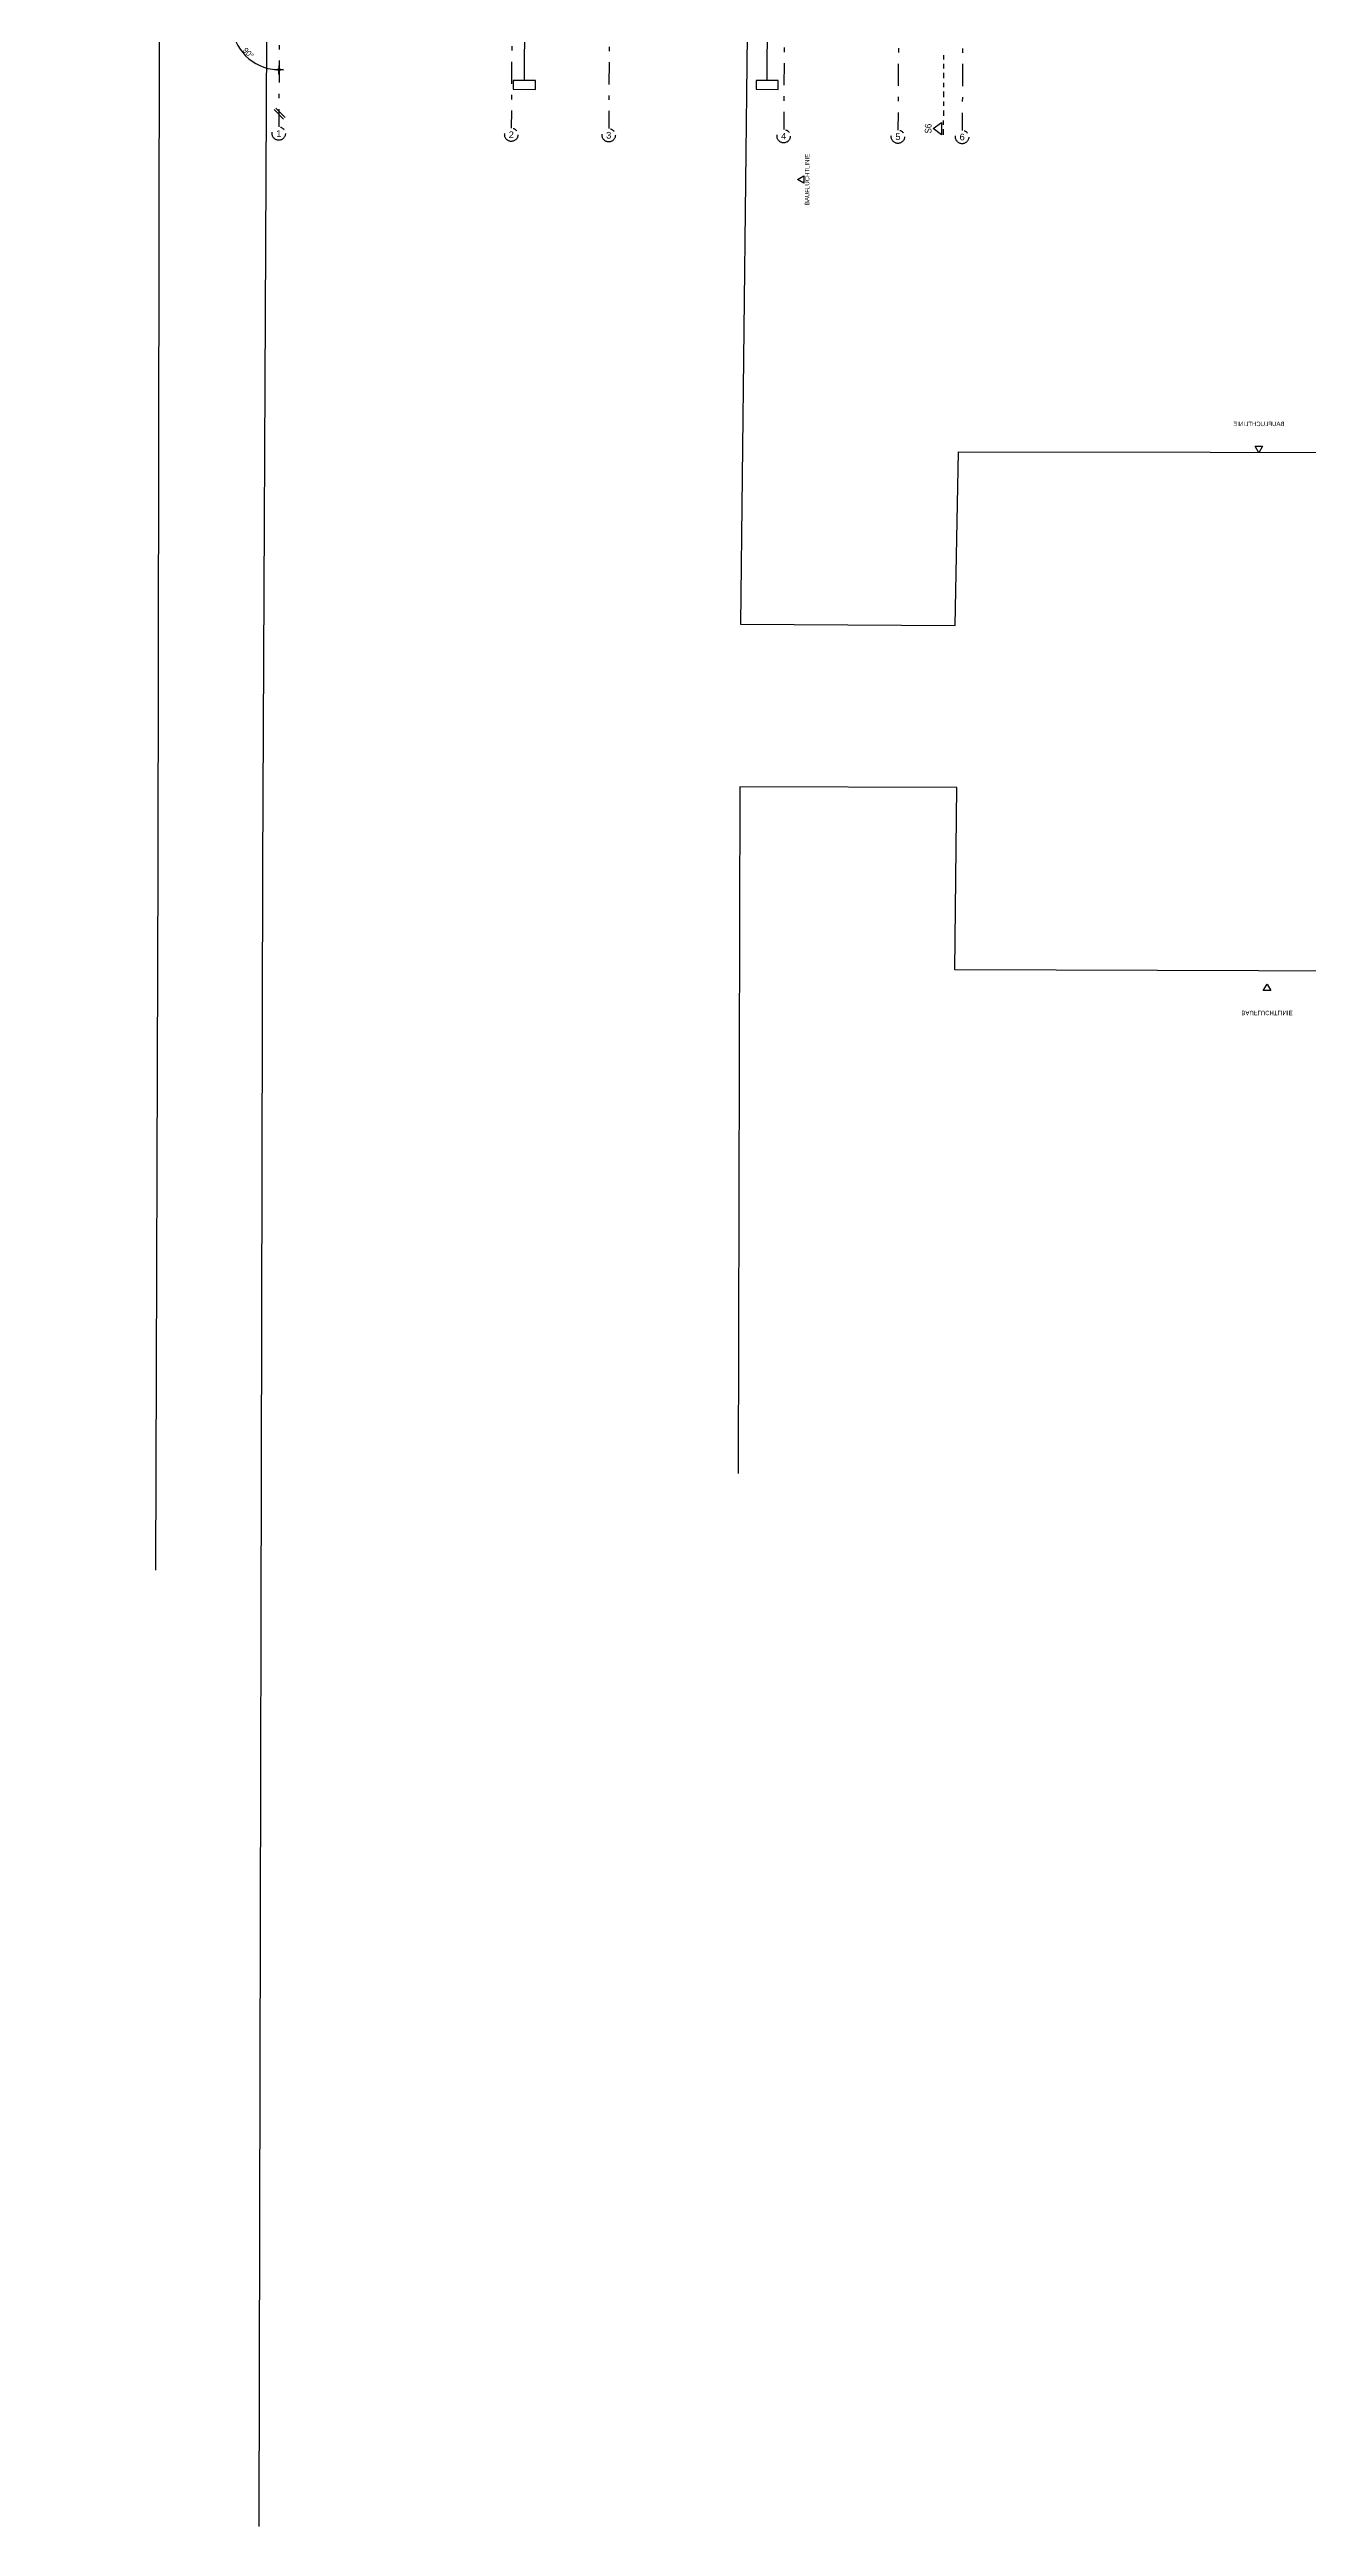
# Model space of a CAD drawing. Header units: millimetres. Extents: x 2821 to 2886, y 1688 to 1792.
# Drawn here: x 2821.7 to 2850.2, y 1687.5 to 1743.5 of the extents above; entities that cross this region are included whole.
import ezdxf
from ezdxf.enums import TextEntityAlignment as Align

# ---------------------------------------------------------------- set-up
doc = ezdxf.new("R2010")
doc.units = ezdxf.units.MM
for name, pattern in [('DASHDOT', [1, 0.5, -0.25, 0, -0.25]), ('STRICHPUNKT', [1, 0.5, -0.25, 0, -0.25]), ('STRICHPUNKTX2', [2, 1, -0.5, 0, -0.5])]:
    doc.linetypes.add(name, pattern=pattern)
for name, color, linetype in [('01-SCH-G00-L04-M0', 8, 'STRICHPUNKTX2'), ('02-AXO-G00-L04-M0', 8, 'STRICHPUNKT'), ('02-DIM-G00-L04-BEHÖRDE', 20, 'Continuous'), ('02-DIM-G00-L04-ROHBAU', 8, 'Continuous'), ('02-TWB-G00-L04-M0', 5, 'Continuous'), ('07-TXT---------M0', 8, 'Continuous'), ('09-SYM-G00-L04-GEHSTEIG', 8, 'Continuous')]:
    doc.layers.add(name, color=color, linetype=linetype)
doc.styles.add('ARIAL', font='arial.ttf', dxfattribs={"width": 0.85})
doc.styles.get("Standard").update_dxf_attribs({"font": 'arial.ttf'})
doc.dimstyles.new('pp chromy&schneider', dxfattribs={"dimscale": 0.005, "dimtxt": 25, "dimasz": 10, "dimexe": 0, "dimexo": 0, "dimgap": 5, "dimtad": 1, "dimdec": 1, "dimlfac": 100, "dimrnd": 0.1, "dimzin": 9, "dimdsep": 46, "dimtxsty": 'ARIAL', "dimblk": 'c&s kote', "dimcen": 0, "dimse1": 1, "dimse2": 1, "dimclrd": 8, "dimclrt": 8, "dimadec": 0, "dimazin": 0, "dimtfac": 0.75, "dimtdec": 1, "dimtix": 1, "dimtmove": 2, "dimatfit": 0, "dimldrblk": 'NONE', "dimfxl": 1, "dimtolj": 1, "dimlwd": -1, "dimarcsym": 0})

# ---------------------------------------------------------------- blocks, each defined once
blk = doc.blocks.new('01-HK3')
blk.add_lwpolyline([(0, 0), (0.042, 0.073), (-0.042, 0.073)], close=True)
at = {"color": 0, "style": 'ARIAL', "width": 0.85}
blk.add_attdef('HEIGHT', text='', height=0.05, dxfattribs=at).set_placement((0, 0.35), align=Align.TOP_CENTER)
blk = doc.blocks.new('schnittführung')
at = {"color": 4, "linetype": 'DASHDOT', "ltscale": 0.25}
blk.add_line((0.237, -0.138), (0.237, 1.662), dxfattribs=at)
blk.add_line((0.237, -0.138), (0.237, 1.662), dxfattribs=at)
blk.add_line((0.237, -0.138), (0.237, 1.662), dxfattribs=at)
at = {"color": 4}
blk.add_lwpolyline([(0.187, 0.138), (0.187, -0.138), (0, 0)], close=True, dxfattribs=at)
at = {"layer": '07-TXT---------M0', "color": 9, "style": 'ARIAL', "text_generation_flag": 6, "width": 0.85}
blk.add_attdef('SCHNITT', text='', height=0.15, rotation=270, dxfattribs=at).set_placement((-0.037, 0), align=Align.CENTER)
blk = doc.blocks.new('c&s kote')
at = {"color": 8}
for p, q in [((0, -2), (0, 2)), ((0, 2), (0, -2)), ((-2, 0), (2, 0)), ((2, 0), (-2, 0))]:
    blk.add_line(p, q, dxfattribs=at)
blk.add_circle((0, 0), 0.5, dxfattribs=at)
blk = doc.blocks.new('*D1162')
at = {"layer": '02-DIM-G00-L04-ROHBAU', "color": 8, "transparency": 16777216}
blk.add_arc((2826.924, 1744.085), 1.076, 182.6772, 267.0448, dxfattribs=at)
at = {"layer": 'Defpoints', "color": 0, "transparency": 16777216}
for p in [(2827.026, 1764.119), (2821.735, 1744.084), (2839.324, 1744.089), (2825.991, 1743.549), (2826.912, 1741.719)]:
    blk.add_point(p, dxfattribs=at)
at = {"layer": '02-DIM-G00-L04-ROHBAU', "color": 8, "transparency": 16777216, "xscale": 0.05, "yscale": 0.05, "zscale": 0.05}
for p, rotation in [((2825.848, 1744.085), 91.34581227795306), ((2826.918, 1743.01), 358.376192247876)]:
    blk.add_blockref('c&s kote', p, dxfattribs=dict(at, rotation=rotation))
at = {"layer": '02-DIM-G00-L04-ROHBAU', "color": 8, "transparency": 16777216, "insert": (2826.224, 1743.389), "char_height": 0.125, "attachment_point": 5, "rotation": 314.861, "style": 'ARIAL'}
blk.add_mtext('\\A1;90°', dxfattribs=at)
blk = doc.blocks.new('_None')
blk = doc.blocks.new('*D1894')
at = {"layer": '02-DIM-G00-L04-ROHBAU', "color": 8, "transparency": 16777216}
blk.add_arc((2827.013, 1761.552), 0.783, 93.3662, 176.7214, dxfattribs=at)
at = {"layer": 'Defpoints', "color": 0, "transparency": 16777216}
for p in [(2827.026, 1764.119), (2826.622, 1762.23), (2844.844, 1761.67), (2821.824, 1761.517), (2826.912, 1741.719)]:
    blk.add_point(p, dxfattribs=at)
at = {"layer": '02-DIM-G00-L04-ROHBAU', "color": 8, "transparency": 16777216, "xscale": 0.05, "yscale": 0.05, "zscale": 0.05}
for p, rotation in [((2827.017, 1762.335), 1.53686145142031), ((2826.23, 1761.546), 268.5507148004654)]:
    blk.add_blockref('c&s kote', p, dxfattribs=dict(at, rotation=rotation))
at = {"layer": '02-DIM-G00-L04-ROHBAU', "color": 8, "transparency": 16777216, "insert": (2826.521, 1762.042), "char_height": 0.125, "attachment_point": 5, "rotation": 225.0438, "style": 'ARIAL'}
blk.add_mtext('\\A1;91°', dxfattribs=at)
blk = doc.blocks.new('*D1895')
at = {"layer": '02-DIM-G00-L04-ROHBAU', "color": 8, "transparency": 16777216}
blk.add_arc((2826.993, 1757.751), 0.799, 93.2915, 176.1236, dxfattribs=at)
at = {"layer": 'Defpoints', "color": 0, "transparency": 16777216}
for p in [(2827.026, 1764.119), (2826.597, 1758.445), (2821.805, 1757.778), (2844.823, 1757.66), (2826.912, 1741.719)]:
    blk.add_point(p, dxfattribs=at)
at = {"layer": '02-DIM-G00-L04-ROHBAU', "color": 8, "transparency": 16777216, "xscale": 0.05, "yscale": 0.05, "zscale": 0.05}
for p, rotation in [((2826.997, 1758.551), 1.499517257516312), ((2826.194, 1757.755), 267.9155813782047)]:
    blk.add_blockref('c&s kote', p, dxfattribs=dict(at, rotation=rotation))
at = {"layer": '02-DIM-G00-L04-ROHBAU', "color": 8, "transparency": 16777216, "insert": (2826.493, 1758.256), "char_height": 0.125, "attachment_point": 5, "rotation": 224.7075, "style": 'ARIAL'}
blk.add_mtext('\\A1;90°', dxfattribs=at)

msp = doc.modelspace()

# ---------------------------------------------------------------- linework, layer by layer
for p, q in [((2832.457, 1742.7669), (2832.4642, 1744.1869)), ((2837.9373, 1742.7683), (2837.9445, 1744.1882))]:
    msp.add_line(p, q)
for points in [[(2832.457, 1742.7669), (2832.207, 1742.7682), (2832.2059, 1742.5682), (2832.7059, 1742.5657), (2832.707, 1742.7656)], [(2837.9373, 1742.7683), (2837.6873, 1742.7696), (2837.6863, 1742.5696), (2838.1863, 1742.567), (2838.1873, 1742.767)]]:
    msp.add_lwpolyline(points, close=True)
at = {"layer": '02-AXO-G00-L04-M0'}
for points in [[(2827.0259, 1764.1186), (2826.9115, 1741.7189)], [(2832.2758, 1764.0918), (2832.1615, 1741.6921)], [(2834.4758, 1764.0806), (2834.3614, 1741.6809)], [(2838.4257, 1764.0604), (2838.3114, 1741.6607)], [(2841.0057, 1764.0473), (2840.8914, 1741.6475)], [(2842.4557, 1764.0399), (2842.3413, 1741.6401)], [(2827.0185, 1741.8982), (2826.8075, 1742.1114)], [(2827.0541, 1741.9334), (2826.843, 1742.1466)]]:
    msp.add_lwpolyline(points, dxfattribs=at)
for centre in [(2826.9108, 1741.5689), (2832.1607, 1741.5421), (2834.3607, 1741.5309), (2838.3106, 1741.5107), (2840.8906, 1741.4975), (2842.3406, 1741.4901)]:
    msp.add_circle(centre, 0.15, dxfattribs=at)
at = {"layer": '02-TWB-G00-L04-M0'}
msp.add_lwpolyline([(2826.4681, 1687.5427), (2826.5539, 1725.0245), (2826.6376, 1743.7249), (2837.4871, 1743.7981), (2837.3341, 1730.495), (2842.1857, 1730.466), (2842.2617, 1734.3822), (2853.625, 1734.365), (2853.625, 1734.365), (2853.61, 1722.6483), (2842.177, 1722.6868), (2842.2204, 1726.8054), (2837.3209, 1726.8197), (2837.2836, 1711.3177)], dxfattribs=at)
at = {"layer": '09-SYM-G00-L04-GEHSTEIG'}
msp.add_lwpolyline([(2824.1362, 1709.1313), (2824.188, 1725.0314), (2824.2185, 1743.8071), (2824.235, 1761.8328), (2824.2632, 1776.9269)], dxfattribs=at)

# ---------------------------------------------------------------- block references
at = {"layer": '01-SCH-G00-L04-M0', "rotation": 359.7075493264881}
msp.add_blockref('schnittführung', (2841.6855, 1741.6813), dxfattribs=at).add_auto_attribs({'SCHNITT': 'S6'})
at = {"layer": '02-DIM-G00-L04-BEHÖRDE'}
ref = msp.add_blockref('01-HK3', (2838.6212, 1740.5344), dxfattribs=dict(at, xscale=-2.000000000016443, yscale=2.000000000014343, zscale=2, rotation=269.7075493081434))
ref.add_attrib('HEIGHT', 'BAUFLUCHTLINIE', dxfattribs={"layer": '0', "color": 0, "extrusion": (0, 0, -1), "height": 0.1, "rotation": 90.29245, "style": 'ARIAL', "text_generation_flag": 4, "width": 0.85}).set_placement((-2838.9212, 1740.5329), align=Align.BOTTOM_CENTER)
ref = msp.add_blockref('01-HK3', (2849.0405, 1734.3641), dxfattribs=dict(at, xscale=-2, yscale=2.000000000014343, zscale=2, rotation=359.9999999854091))
ref.add_attrib('HEIGHT', 'BAUFLUCHTLINIE', dxfattribs={"layer": '0', "color": 0, "extrusion": (0, 0, -1), "height": 0.1, "rotation": 0, "style": 'ARIAL', "width": 0.85}).set_placement((-2849.0405, 1735.0641), align=Align.TOP_CENTER)
ref = msp.add_blockref('01-HK3', (2849.2242, 1722.3641), dxfattribs=dict(at, xscale=-2, yscale=2.000000000014343, zscale=2, rotation=179.9999999866598))
ref.add_attrib('HEIGHT', 'BAUFLUCHTLINIE', dxfattribs={"layer": '0', "color": 0, "extrusion": (0, 0, -1), "height": 0.1, "rotation": 180, "style": 'ARIAL', "width": 0.85}).set_placement((-2849.2242, 1721.6641), align=Align.TOP_CENTER)

# ---------------------------------------------------------------- texts
at = {"layer": '02-AXO-G00-L04-M0', "char_height": 0.15, "width": 0.2467, "attachment_point": 5, "rotation": 359.7075}
for s, insert in [('{\\fArial|b0|i0|c0|p34;1}', (2826.9108, 1741.5689)), ('{\\fArial|b0|i0|c0|p34;2}', (2832.1607, 1741.5421)), ('{\\fArial|b0|i0|c0|p34;3}', (2834.3607, 1741.5309)), ('{\\fArial|b0|i0|c0|p34;4}', (2838.3106, 1741.5107)), ('{\\fArial|b0|i0|c0|p34;5}', (2840.8906, 1741.4975)), ('{\\fArial|b0|i0|c0|p34;6}', (2842.3406, 1741.4901))]:
    msp.add_mtext(s, dxfattribs=dict(at, insert=insert))

# ---------------------------------------------------------------- dimensions: what is measured, and where the dimension line sits
at = {"layer": '02-DIM-G00-L04-ROHBAU'}
for base, line1, line2, picture, middle in [((2825.991, 1743.5489), ((2827.0259, 1764.1186), (2826.9115, 1741.7189)), ((2821.735, 1744.0842), (2839.3238, 1744.0886)), '*D1162', (2826.2239, 1743.3891)), ((2826.5972, 1758.4455), ((2844.8231, 1757.6601), (2821.8049, 1757.7776)), ((2827.0259, 1764.1186), (2826.9115, 1741.7189)), '*D1895', (2826.4934, 1758.2562)), ((2826.622, 1762.2304), ((2821.824, 1761.5173), (2844.8436, 1761.67)), ((2827.0259, 1764.1186), (2826.9115, 1741.7189)), '*D1894', (2826.5214, 1762.0423))]:
    dim = msp.add_angular_dim_2l(base=base, line1=line1, line2=line2, dimstyle='pp chromy&schneider', override={"dimzin": 8}, dxfattribs=at)
    dim.commit()
    dim.dimension.update_dxf_attribs({"geometry": picture, "text_midpoint": middle})

doc.saveas('drawing.dxf')
